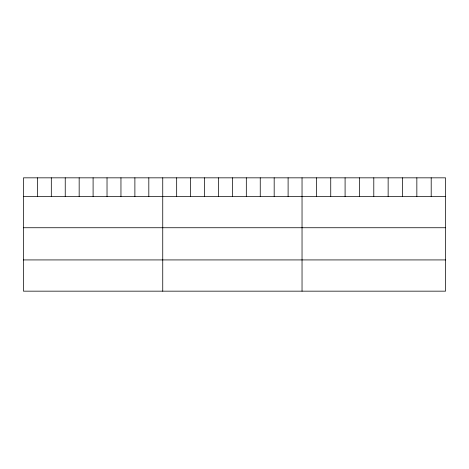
<?xml version="1.0" encoding="UTF-8"?>
<svg xmlns="http://www.w3.org/2000/svg" width="469" height="469" viewBox="0 0 469 469"><rect width="100%" height="100%" fill="white"/><g stroke="black" fill="none" stroke-linecap="round" stroke-linejoin="round"><path stroke-width="0.7" d="M445.55 196.505L445.55 291.161L23.45 291.161L23.45 177.839L445.55 177.839L445.55 196.505L23.45 196.505M23.45 227.741L445.55 227.741M23.45 259.926L445.55 259.926M431.199 177.839L431.199 196.505M416.847 177.839L416.847 196.505M402.496 177.839L402.496 196.505M388.144 177.839L388.144 196.505M373.793 177.839L373.793 196.505M359.442 177.839L359.442 196.505M345.09 177.839L345.09 196.505M330.739 177.839L330.739 196.505M316.387 177.839L316.387 196.505M302.036 177.839L302.036 291.161M288.107 177.839L288.107 196.505M274.177 177.839L274.177 196.505M260.248 177.839L260.248 196.505M246.319 177.839L246.319 196.505M232.389 177.839L232.389 196.505M218.46 177.839L218.46 196.505M204.531 177.839L204.531 196.505M190.602 177.839L190.602 196.505M176.672 177.839L176.672 196.505M162.743 177.839L162.743 291.161M148.814 177.839L148.814 196.505M134.884 177.839L134.884 196.505M120.955 177.839L120.955 196.505M107.026 177.839L107.026 196.505M93.097 177.839L93.097 196.505M79.167 177.839L79.167 196.505M65.238 177.839L65.238 196.505M51.309 177.839L51.309 196.505M37.379 177.839L37.379 196.505"/></g></svg>
